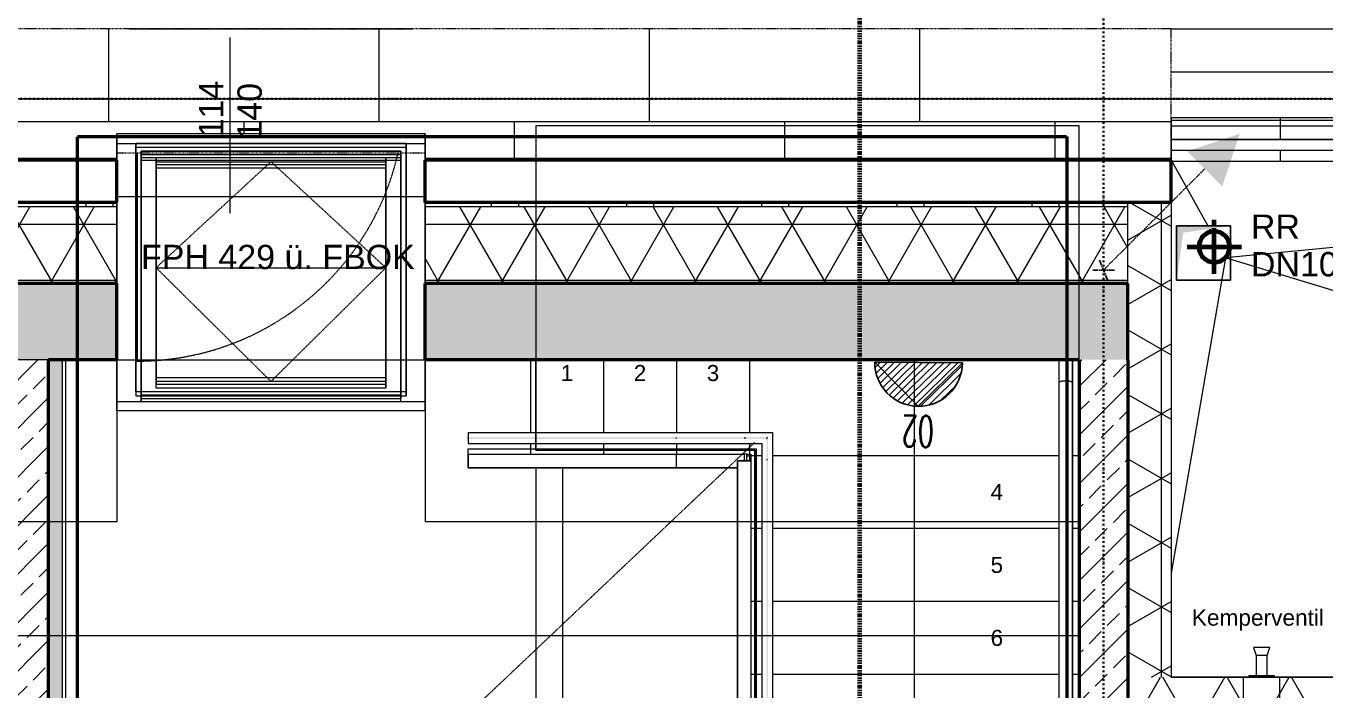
# Model space of a CAD drawing. Header units: metres. Extents: x -15638 to 29611, y -11908 to 29644.
# Drawn here: x -722 to 4083, y 14624 to 17081 of the extents above; entities that cross this region are included whole.
import ezdxf
from ezdxf.enums import TextEntityAlignment as Align

# ---------------------------------------------------------------- set-up
doc = ezdxf.new("R2010")
doc.units = ezdxf.units.M
for name, pattern in [('ACAD_ISO08W100', [36, 24, -3, 6, -3]), ('Achse', [0.009, 0.005, -0.002, 0, -0.002]), ('Strich Punkt Mittel', [0.015875, 0.00635, -0.004763, 0, -0.004763]), ('Verdeckt', [0.003, 0.002, -0.001]), ('Verdeckt Oben', [0.00225, 0.0015, -0.00075]), ('Verdeckt Unten', [0.005, 0.003, -0.002])]:
    doc.linetypes.add(name, pattern=pattern)
for name, color, linetype, lineweight in [('A-DETL-GENF_', 92, 'Continuous', 13), ('A-FLOR-HRAL', 11, 'Continuous', 5), ('A-FLOR-OVHD', 1, 'Verdeckt Oben', 5), ('A-GLAZ-IDEN_', 152, 'Continuous', 9), ('A-ROOF', 132, 'Continuous', 35), ('A-ROOF-FNSH', 132, 'Continuous', 35), ('A-ROOF-PATT', 132, 'Continuous', 35), ('A_2D', 7, 'Continuous', 13), ('A_Brandabschnitte', 30, 'Verdeckt', 50), ('A_Dach', 7, 'Continuous', 13), ('A_Decken', 8, 'Continuous', 13), ('A_Durchbruch', 7, 'Verdeckt', 5), ('A_Durchbruch_', 7, 'Continuous', 5), ('A_Fenster', 7, 'Continuous', 13), ('A_Gelaender', 7, 'Continuous', 13), ('A_Raeume', 7, 'Continuous', 13), ('A_Raeume_', 7, 'Continuous', 5), ('A_Raster_', 1, 'Continuous', 9), ('A_Waende', 7, 'Continuous', 13), ('G-ANNO-SYMB_', 111, 'Continuous', 9), ('HT_E-Gesamt', 2, 'Continuous', 13), ('P-PIPE', 3, 'Continuous', 5), ('P-PIPE-CNTR', 3, 'Continuous', 5), ('S-STRS', 31, 'Continuous', 13), ('S-STRS-ANNO_', 31, 'Continuous', 5), ('Text', 130, 'Continuous', 9)]:
    doc.layers.add(name, color=color, linetype=linetype, lineweight=lineweight)
for name, color, linetype, true_color in [('E_Beleuchtungstyp', 30, 'Continuous', 0xf1780e), ('E_ERDUNG', 150, 'ACAD_ISO08W100', 0x0f87ff), ('ET_LEGENDE - Wohnung$0$810_AV_LE____T', 30, 'Continuous', 0xff870f)]:
    doc.layers.add(name, color=color, linetype=linetype, true_color=true_color)
doc.styles.add('Arial', font='arial.ttf', dxfattribs={"height": 0.059531})
doc.styles.add('Arial_2', font='arial.ttf', dxfattribs={"height": 0.09})
doc.styles.add('Arial_7', font='arial.ttf', dxfattribs={"height": 0.06})
doc.styles.add('ET_LEGENDE - Wohnung$0$ROMANS', font='romans.shx', dxfattribs={"width": 0.6})
pattern_1 = [(45, (0, 0), (-0.08980256, 0.08980256), []), (45, (0.0898, 0), (-0.08980256, 0.08980256), [0.0635, -0.03175])]

# ---------------------------------------------------------------- blocks, each defined once
blk = doc.blocks.new('*U754')
for p, q in [((0, 0), (445.2, 445.2)), ((47.5, 0), (-47.5, 0)), ((-17.9, 44), (17.9, -44))]:
    blk.add_line(p, q)
blk.add_solid([(367.9, 522.6), (599.9, 599.9), (522.6, 367.9)])
at = {"style": 'ET_LEGENDE - Wohnung$0$ROMANS', "width": 0.6, "flags": 1}
for tag, p in [('RAUMBUCHNUMMER', (0, -300)), ('ANLAGE', (0, -450))]:
    blk.add_attdef(tag, text='', height=100, dxfattribs=at).set_placement(p, align=Align.MIDDLE)
for tag, p in [('TEILANLAGE_NR', (0, -600)), ('KOMPONENTE', (0, -750)), ('KOMPONENTE_NR', (0, -900)), ('BEZEICHNUNG', (0, -1050)), ('TYP', (0, -1200)), ('HERSTELLER', (0, -1350)), ('MODEL', (0, -1500)), ('LEISTUNG_MAX', (0, -1650)), ('SPEZIFISCH_1', (0, -1800)), ('SPEZIFISCH_2', (0, -1950)), ('SPEZIFISCH_3', (0, -2100)), ('SPEZIFISCH_4', (0, -2250)), ('SPEZIFISCH_5', (0, -2400)), ('GEWERKE_CODE', (0, -2550)), ('LV_POS', (0, -2700)), ('ZAEHLER', (0, -2850)), ('PLATZHALTER_1', (0, -3000)), ('PLATZHALTER_2', (0, -3150)), ('PLATZHALTER_3', (0, -3300)), ('JOBLISTE_VDMA', (0, -3450)), ('ET_SPEZIFISCH_1', (0, -3600)), ('ET_SPEZIFISCH_2', (0, -3750)), ('ET_SPEZIFISCH_3', (0, -3900)), ('ET_SPEZIFISCH_4', (0, -4050)), ('ET_SPEZIFISCH_5', (0, -4200)), ('ET_SPEZIFISCH_6', (0, -4350)), ('ET_SPEZIFISCH_7', (0, -4500))]:
    blk.add_attdef(tag, text='', height=100, dxfattribs=at).set_placement(p, align=Align.MIDDLE_CENTER)
blk = doc.blocks.new('*U559')
h = blk.add_hatch()
h.set_pattern_fill('ANSI31', color=256, scale=5, style=0)
edge = h.paths.add_edge_path()
edge.add_arc((0, 0), 140, 0, 180)
edge.add_line((-140, 0), (140, 0))
at = {"color": 7}
for p, q in [((0, 140), (-140, 0)), ((0, 140), (140, 0)), ((140, 0), (-140, 0))]:
    blk.add_line(p, q, dxfattribs=at)
blk.add_line((0, 0), (0, 0))
blk.add_arc((0, 0), 140, 0, 180, dxfattribs=at)
at = {"style": 'ET_LEGENDE - Wohnung$0$ROMANS', "width": 0.6, "flags": 1}
for tag, p in [('RAUMBUCHNUMMER', (1420.4, 2381.2)), ('ANLAGE', (1420.4, 2231.2))]:
    blk.add_attdef(tag, text='', height=100, dxfattribs=at).set_placement(p, align=Align.MIDDLE)
for tag, p in [('TEILANLAGE_NR', (1420.4, 2081.2)), ('KOMPONENTE', (1420.4, 1931.2)), ('KOMPONENTE_NR', (1420.4, 1781.2)), ('BEZEICHNUNG', (1420.4, 1631.2)), ('TYP', (1420.4, 1481.2)), ('HERSTELLER', (1420.4, 1331.2)), ('MODEL', (1420.4, 1181.2)), ('LEISTUNG_MAX', (1420.4, 1031.2)), ('SPEZIFISCH_1', (1420.4, 881.2)), ('SPEZIFISCH_2', (1420.4, 731.2)), ('SPEZIFISCH_3', (1420.4, 581.2)), ('SPEZIFISCH_4', (1420.4, 431.2)), ('SPEZIFISCH_5', (1420.4, 281.2)), ('GEWERKE_CODE', (1420.4, 131.2)), ('LV_POS', (1420.4, -18.8)), ('ZAEHLER', (1420.4, -168.8)), ('PLATZHALTER_1', (1420.4, -318.8)), ('PLATZHALTER_2', (1420.4, -468.8)), ('PLATZHALTER_3', (1420.4, -618.8)), ('JOBLISTE_VDMA', (1420.4, -768.8)), ('ET_SPEZIFISCH_1', (1420.4, -918.8)), ('ET_SPEZIFISCH_2', (1420.4, -1068.8)), ('ET_SPEZIFISCH_3', (1420.4, -1218.8)), ('ET_SPEZIFISCH_4', (1420.4, -1368.8)), ('ET_SPEZIFISCH_5', (1420.4, -1518.8)), ('ET_SPEZIFISCH_6', (1420.4, -1668.8)), ('ET_SPEZIFISCH_7', (1420.4, -1818.8))]:
    blk.add_attdef(tag, text='', height=100, dxfattribs=at).set_placement(p, align=Align.MIDDLE_CENTER)
at = {"layer": 'ET_LEGENDE - Wohnung$0$810_AV_LE____T', "style": 'ET_LEGENDE - Wohnung$0$ROMANS', "width": 0.6}
blk.add_attdef('NAME', text='', height=100, dxfattribs=at).set_placement((0, 140), align=Align.BOTTOM_CENTER)
blk = doc.blocks.new('Fens_Dach_1tlg1 - KF_1140X1400-4329857-263_PP_03DG_BT1')
at = {"layer": 'A_Fenster'}
for p, q in [((19.6577, 87.4287), (18.5177, 87.4287)), ((18.5177, 87.4287), (18.5177, 86.4388)), ((18.5177, 87.3934), (18.5177, 87.4287)), ((19.6577, 86.4388), (19.6577, 87.4287)), ((19.6577, 87.4287), (19.6577, 87.3934)), ((18.5177, 86.4034), (18.5177, 87.3934)), ((18.5177, 87.3934), (18.5877, 87.3934)), ((18.5877, 87.3934), (19.5877, 87.3934)), ((18.5877, 86.4741), (18.5877, 87.3934)), ((18.5877, 87.3934), (18.5877, 87.3792)), ((19.5877, 87.3934), (18.5877, 87.3934)), ((18.5877, 87.3792), (18.5877, 86.46)), ((18.5877, 87.3792), (19.5877, 87.3792)), ((19.5877, 87.3934), (19.6577, 87.3934)), ((19.5877, 87.3934), (19.5877, 86.4741)), ((19.5877, 87.3792), (19.5877, 87.3934)), ((19.5877, 86.46), (19.5877, 87.3792)), ((19.6577, 87.3934), (19.6577, 86.4034)), ((18.6077, 86.4741), (18.6077, 87.3651)), ((18.6077, 87.3651), (19.5677, 87.3651)), ((18.6077, 87.3297), (18.6077, 87.3651)), ((18.6077, 86.4741), (18.6077, 87.3651)), ((18.6077, 87.3651), (18.6077, 87.3403)), ((19.5677, 87.3651), (18.6077, 87.3651)), ((18.6077, 87.3403), (18.6077, 86.4741)), ((18.6627, 87.3403), (18.6077, 87.3403)), ((19.5677, 87.3297), (18.6077, 87.3297)), ((18.6077, 87.3297), (18.6077, 86.4741)), ((18.6627, 87.3258), (18.6627, 87.3403)), ((19.5127, 87.3403), (18.6627, 87.3403)), ((18.6627, 87.3403), (18.6627, 86.5271)), ((19.5127, 87.3403), (18.6627, 87.3403)), ((18.6627, 86.5127), (18.6627, 87.3258)), ((18.6627, 87.3258), (18.6627, 87.3159)), ((18.6627, 87.3258), (19.5127, 87.3258)), ((18.6627, 87.3014), (18.6627, 87.3258)), ((19.5677, 87.3403), (19.5127, 87.3403)), ((19.5127, 87.3403), (19.5127, 87.3258)), ((19.5127, 86.5271), (19.5127, 87.3403)), ((19.5127, 87.3159), (19.5127, 87.3258)), ((19.5127, 87.3258), (19.5127, 86.5127)), ((19.5127, 87.3258), (19.5127, 87.3014)), ((19.5677, 87.3651), (19.5677, 86.4741)), ((19.5677, 87.3651), (19.5677, 87.3297)), ((19.5677, 87.3651), (19.5677, 86.4741)), ((19.5677, 87.3403), (19.5677, 87.3651)), ((19.5677, 86.4741), (19.5677, 87.3403)), ((19.5677, 86.4741), (19.5677, 87.3297)), ((18.6627, 87.3159), (18.6627, 86.5028)), ((18.6627, 87.3159), (19.5127, 87.3159)), ((18.6627, 86.5028), (18.6627, 87.3014)), ((19.5127, 87.3014), (18.6627, 87.3014)), ((19.5127, 86.5028), (19.5127, 87.3159)), ((19.5127, 87.3014), (19.5127, 86.5028)), ((18.6627, 86.4883), (18.6627, 86.5271)), ((18.6627, 86.5271), (19.5127, 86.5271)), ((18.6627, 86.5028), (18.6627, 86.5127)), ((19.5127, 86.5127), (18.6627, 86.5127)), ((18.6627, 86.5028), (19.5127, 86.5028)), ((18.6627, 86.4883), (18.6627, 86.5028)), ((19.5127, 86.4883), (19.5127, 86.5271)), ((19.5127, 86.5127), (19.5127, 86.5028)), ((19.5127, 86.5028), (19.5127, 86.4883)), ((19.5877, 86.4741), (18.5877, 86.4741)), ((18.5877, 86.4741), (18.5877, 86.46)), ((18.5877, 86.46), (19.5877, 86.46)), ((19.5677, 86.4741), (18.6077, 86.4741)), ((18.6077, 86.4741), (18.6077, 86.46)), ((18.6077, 86.46), (18.6077, 86.4741)), ((19.5677, 86.4741), (18.6077, 86.4741)), ((18.6077, 86.4741), (18.6077, 86.46)), ((18.6077, 86.4741), (18.6077, 86.46)), ((18.6077, 86.46), (18.6077, 86.4494)), ((18.6077, 86.4388), (18.6077, 86.46)), ((18.6077, 86.46), (18.6077, 86.4494)), ((18.6077, 86.46), (18.6077, 86.4494)), ((19.5127, 86.4883), (18.6627, 86.4883)), ((19.5677, 86.46), (19.5677, 86.4741)), ((19.5677, 86.46), (19.5677, 86.4741)), ((19.5677, 86.4741), (19.5677, 86.46)), ((19.5677, 86.46), (19.5677, 86.4741)), ((19.5677, 86.4494), (19.5677, 86.46)), ((19.5677, 86.4388), (19.5677, 86.46)), ((19.5677, 86.46), (19.5677, 86.4494)), ((19.5677, 86.4494), (19.5677, 86.46)), ((19.5877, 86.4741), (19.5877, 86.46)), ((18.5177, 86.4388), (19.6577, 86.4388)), ((18.5177, 86.4034), (18.5177, 86.4388)), ((18.6077, 86.4494), (18.6077, 86.4388)), ((18.6077, 86.4494), (19.5677, 86.4494)), ((18.6077, 86.4388), (19.5677, 86.4388)), ((19.5677, 86.4388), (19.5677, 86.4494)), ((19.6577, 86.4034), (19.6577, 86.4388)), ((19.6577, 86.4034), (18.5177, 86.4034))]:
    blk.add_line(p, q, dxfattribs=at)
at = {"layer": 'A_Fenster', "linetype": 'Verdeckt', "lineweight": 5}
for p, q in [((18.6077, 86.4741), (18.6077, 87.3523)), ((18.6077, 87.3523), (19.5677, 87.3523)), ((18.6627, 86.9334), (19.0877, 87.3258)), ((19.5127, 86.9334), (19.0877, 87.3258)), ((19.5677, 87.3523), (19.5677, 86.4741)), ((18.6627, 86.9334), (19.5127, 86.9334)), ((19.073, 86.5271), (18.6627, 86.9334)), ((19.1023, 86.5271), (19.5127, 86.9334)), ((19.0877, 86.5127), (19.073, 86.5271)), ((19.0877, 86.5127), (19.1023, 86.5271)), ((18.6077, 86.4614), (18.6077, 86.4741)), ((19.5677, 86.4614), (18.6077, 86.4614)), ((19.5677, 86.4741), (19.5677, 86.4614))]:
    blk.add_line(p, q, dxfattribs=at)
blk = doc.blocks.new('Fens_1tlg_OL - DF_OL_DK_1120x2400-V19-263_PP_03DG_BT1')
at = {"layer": 'A_Fenster', "linetype": 'Verdeckt Oben', "lineweight": 5}
blk.add_line((-0.525, 0.26), (0.525, 0.26), dxfattribs=at)
at = {"layer": 'A_Fenster', "linetype": 'Verdeckt', "lineweight": 5}
blk.add_line((-0.495, -0.2), (-0.495, -0.97), dxfattribs=at)
for start, end in [(270.8702, 345.4647), (345.4647, 346.1538), (346.1538, 347.1501), (270, 270.8702)]:
    blk.add_arc((-0.495, 0.02), 0.99, start, end, dxfattribs=at)
blk = doc.blocks.new('Geländer - Geländer-6079782-263_PP_03DG_BT1')
at = {"layer": 'A_Gelaender', "lineweight": 5}
blk.add_line((27.9077, 87.478), (22.4177, 87.478), dxfattribs=at)
blk = doc.blocks.new('Typ des oberen Holms - Oberer Geländerholm_Innen_-6079786-263_PP_03DG_BT1')
at = {"layer": 'A_Gelaender', "lineweight": 5}
for p, q in [((22.4177, 87.458), (27.9077, 87.458)), ((27.9077, 87.408), (22.4177, 87.408))]:
    blk.add_line(p, q, dxfattribs=at)
blk = doc.blocks.new('Typ des oberen Holms - Oberer Geländerholm_Innen_-V40-263_PP_03DG_BT1')
at = {"layer": 'A_Gelaender', "lineweight": 5}
for p, q in [((22.4177, 87.458), (27.9077, 87.458)), ((22.4177, 87.408), (27.9077, 87.408))]:
    blk.add_line(p, q, dxfattribs=at)
blk = doc.blocks.new('Handlauftyp - Handlauf_Innen_-6079822-263_PP_03DG_BT1')
at = {"layer": 'A_Gelaender', "lineweight": 5}
for p, q in [((22.4177, 87.368), (27.9077, 87.368)), ((22.4177, 87.328), (27.9077, 87.328))]:
    blk.add_line(p, q, dxfattribs=at)
blk = doc.blocks.new('Allg_Nachströmöffnung1 - DN 135-10778190-263_PP_03DG_BT1')
at = {"layer": 'A-DETL-GENF_', "linetype": 'Verdeckt', "lineweight": 5}
for points in [[(0.0575, -0.1), (0.125, 0), (0.0575, 0.1), (0.0575, -0.0268)], [(0.1925, -0.1), (0.1925, 0.1), (0.125, 0), (0.1556, -0.0453)]]:
    blk.add_hatch(color=256, dxfattribs=at).paths.add_polyline_path(points)
at = {"layer": 'A_Durchbruch'}
for p, q in [((0.0575, 0.1), (0.0575, -0.26)), ((0.1925, 0.1), (0.1925, -0.26))]:
    blk.add_line(p, q, dxfattribs=at)
blk = doc.blocks.new('Kemperventil - Standard-V52-263_PP_03DG_BT1')
at = {"layer": 'HT_E-Gesamt'}
for p, q in [((0.095, 0.19), (0.105, 0.16)), ((0.125, 0.19), (0.095, 0.19)), ((0.105, 0.16), (0.105, 0.085)), ((0.125, 0.16), (0.105, 0.16)), ((0.155, 0.19), (0.125, 0.19)), ((0.145, 0.16), (0.125, 0.16)), ((0.145, 0.16), (0.155, 0.19)), ((0.145, 0.085), (0.145, 0.16)), ((0.0775, 0.085), (0.0775, 0.08)), ((0.125, 0.085), (0.0775, 0.085)), ((0.1725, 0.085), (0.125, 0.085)), ((0.1725, 0.08), (0.1725, 0.085))]:
    blk.add_line(p, q, dxfattribs=at)
blk = doc.blocks.new('Geländer - Geländer-11728606-263_PP_03DG_BT1')
at = {"layer": 'A_Gelaender', "lineweight": 5}
for p, q in [((19.8177, 86.2634), (20.5877, 86.2634)), ((19.8177, 86.2434), (19.8177, 86.2634)), ((20.5877, 86.2634), (20.8377, 86.2634)), ((20.8377, 86.2634), (20.8831, 86.2634)), ((20.8831, 86.2634), (20.8831, 84.078)), ((20.8477, 86.2434), (20.8631, 86.2434)), ((20.8631, 86.2434), (20.8631, 86.2184))]:
    blk.add_line(p, q, dxfattribs=at)
blk = doc.blocks.new('Typ des oberen Holms - Oberer Geländerholm_Innen_-11728623-263_PP_03DG_BT1')
at = {"layer": 'A_Gelaender', "lineweight": 5}
for p, q in [((19.8177, 86.1934), (19.8177, 86.2434)), ((19.8177, 86.2434), (20.5877, 86.2434)), ((20.5877, 86.1934), (20.5877, 86.2434)), ((20.5877, 86.2434), (20.8377, 86.2434)), ((20.8131, 86.2184), (20.8631, 86.2184)), ((20.8131, 84.078), (20.8131, 86.2184)), ((20.8377, 86.2434), (20.8377, 86.2184)), ((20.8477, 86.2434), (20.8377, 86.2434)), ((20.8477, 86.2184), (20.8477, 86.2434)), ((20.8631, 86.2184), (20.8631, 84.078)), ((20.5877, 86.1934), (19.8177, 86.1934)), ((20.8131, 86.1934), (20.5877, 86.1934)), ((20.8131, 84.078), (20.8631, 84.078)), ((20.8131, 83.9276), (20.8131, 84.078)), ((20.8631, 84.078), (20.8631, 83.9276)), ((20.8131, 83.9276), (20.8631, 83.9276)), ((20.8131, 83.8526), (20.8131, 83.9276)), ((20.8631, 83.9276), (20.8631, 83.8026)), ((19.8072, 83.8026), (19.8072, 83.8526)), ((19.8072, 83.8526), (20.0477, 83.8526)), ((20.0477, 83.8526), (20.7381, 83.8526)), ((20.0477, 83.8526), (20.0477, 83.8026)), ((20.7381, 83.8526), (20.8131, 83.8526)), ((20.7381, 83.8526), (20.7381, 83.8026)), ((20.0477, 83.8026), (19.8072, 83.8026)), ((20.7381, 83.8026), (20.0477, 83.8026)), ((20.8631, 83.8026), (20.7381, 83.8026))]:
    blk.add_line(p, q, dxfattribs=at)
blk = doc.blocks.new('Typ des oberen Holms - Oberer Geländerholm_Innen_-V59-263_PP_03DG_BT1')
at = {"layer": 'A_Gelaender', "lineweight": 5}
for p, q in [((19.8177, 86.2434), (19.8177, 86.1934)), ((19.8177, 86.2434), (20.5877, 86.2434)), ((20.5877, 86.2434), (20.8377, 86.2434)), ((20.8631, 86.2184), (20.8131, 86.2184)), ((20.8131, 86.2184), (20.8131, 84.078)), ((20.8377, 86.2434), (20.8377, 86.2184)), ((20.8631, 86.2184), (20.8631, 84.078)), ((19.8177, 86.1934), (20.5877, 86.1934)), ((20.5877, 86.1934), (20.8131, 86.1934)), ((20.8131, 84.078), (20.8131, 83.9276)), ((20.8631, 84.078), (20.8631, 83.9276)), ((20.8131, 83.9276), (20.8131, 83.8526)), ((20.8631, 83.9276), (20.8631, 83.8026)), ((19.8072, 83.8026), (19.8072, 83.8526)), ((20.0477, 83.8526), (19.8072, 83.8526)), ((20.7381, 83.8526), (20.0477, 83.8526)), ((20.8131, 83.8526), (20.7381, 83.8526)), ((20.0477, 83.8026), (19.8072, 83.8026)), ((20.7381, 83.8026), (20.0477, 83.8026)), ((20.8631, 83.8026), (20.7381, 83.8026))]:
    blk.add_line(p, q, dxfattribs=at)
blk = doc.blocks.new('Handlauftyp - Handlauf_Innen_-11728642-263_PP_03DG_BT1')
at = {"layer": 'A_Gelaender', "lineweight": 5}
for points in [[(20.5878, 86.3011), (20.5876, 86.3053), (19.8177, 86.3053), (19.8177, 86.3015), (20.5877, 86.3015)], [(20.5878, 86.3011), (20.8377, 86.3011), (20.8377, 86.3057), (20.5878, 86.3057), (20.5877, 86.3034)], [(20.8377, 86.3011), (20.8431, 86.3011), (20.8428, 86.3057), (20.8377, 86.3057), (20.8377, 86.3034)], [(20.9208, 86.3011), (20.9254, 86.3057), (20.8434, 86.3057), (20.8431, 86.3034), (20.8437, 86.3011), (20.9031, 86.3011)], [(20.925, 86.2233), (20.9254, 86.2235), (20.9254, 86.3057), (20.9208, 86.3011), (20.9211, 86.2233), (20.9231, 86.2234)], [(20.9254, 84.0779), (20.925, 84.078), (20.925, 86.2233), (20.9211, 86.2232), (20.9208, 84.0779), (20.9231, 84.078)]]:
    blk.add_hatch(color=256, dxfattribs=at).paths.add_polyline_path(points)
at = {"layer": 'A_Gelaender', "lineweight": 5, "flags": 128}
blk.add_lwpolyline([(19.8177, 86.3015), (19.8177, 86.3034), (19.8177, 86.3053)], dxfattribs=at)
at = {"layer": 'A_Gelaender', "lineweight": 5}
for points in [[(20.5877, 86.3015), (20.5877, 86.3021), (20.5877, 86.3034), (20.5877, 86.3047), (20.5877, 86.3053)], [(20.8432, 86.3011), (20.8431, 86.3018), (20.843, 86.3034), (20.8431, 86.305), (20.8432, 86.3057)], [(20.9211, 86.2234), (20.9218, 86.2234), (20.9231, 86.2234), (20.9244, 86.2234), (20.925, 86.2234)]]:
    blk.add_open_spline(points, degree=3, dxfattribs=at)
blk.add_open_spline([(20.9207, 86.3011), (20.9211, 86.3014), (20.9219, 86.3022), (20.9231, 86.3034), (20.9243, 86.3046), (20.9251, 86.3054), (20.9254, 86.3057)], degree=3, knots=[0.46272837, 0.46272837, 0.46272837, 0.46272837, 0.47916667, 0.5, 0.52083333, 0.53727163, 0.53727163, 0.53727163, 0.53727163], dxfattribs=at)
blk = doc.blocks.new('Handlauftyp - Handlauf_Innen_-V60-263_PP_03DG_BT1')
at = {"layer": 'A_Gelaender', "lineweight": 5}
for p, q in [((19.8177, 86.3234), (19.8177, 86.2834)), ((19.8177, 86.3234), (20.5877, 86.3234)), ((20.5877, 86.3234), (20.8431, 86.3234)), ((20.8431, 86.3234), (20.9431, 86.3234)), ((20.9431, 86.3234), (20.9431, 86.2234)), ((19.8177, 86.2834), (20.5877, 86.2834)), ((20.5877, 86.2834), (20.8431, 86.2834)), ((20.8431, 86.2834), (20.9031, 86.2834)), ((20.9031, 86.2834), (20.9031, 86.2234)), ((20.9031, 86.2234), (20.9031, 84.078)), ((20.9431, 86.2234), (20.9431, 84.078))]:
    blk.add_line(p, q, dxfattribs=at)
blk = doc.blocks.new('Typ des oberen Holms - Oberer Geländerholm_Innen_-11728665-263_PP_03DG_BT1')
at = {"layer": 'A_Gelaender', "lineweight": 5}
for p, q in [((22.0027, 86.5927), (22.0027, 86.508)), ((22.0527, 86.508), (22.0527, 86.5927)), ((22.0027, 86.508), (22.0027, 86.2634)), ((22.0527, 86.2634), (22.0527, 86.508)), ((22.0027, 86.2634), (22.0027, 84.078)), ((22.0527, 84.078), (22.0527, 86.2634))]:
    blk.add_line(p, q, dxfattribs=at)
blk.add_open_spline([(22.0027, 86.508), (22.0027, 86.5087), (22.0032, 86.51), (22.0058, 86.5118), (22.0098, 86.5134), (22.015, 86.5146), (22.0211, 86.5154), (22.0299, 86.5157), (22.0386, 86.515), (22.0455, 86.5134), (22.0496, 86.5118), (22.0521, 86.51), (22.0527, 86.5087), (22.0527, 86.508)], degree=3, knots=[0, 0, 0, 0, 0.083333, 0.166667, 0.25, 0.333333, 0.416667, 0.5, 0.666667, 0.75, 0.833333, 0.916667, 1, 1, 1, 1], dxfattribs=at)
blk = doc.blocks.new('Typ des oberen Holms - Oberer Geländerholm_Innen_-V61-263_PP_03DG_BT1')
at = {"layer": 'A_Gelaender', "lineweight": 5}
for p, q in [((22.0027, 86.5927), (22.0027, 86.508)), ((22.0527, 86.5927), (22.0527, 86.508)), ((22.0027, 86.508), (22.0027, 84.078)), ((22.0527, 86.508), (22.0527, 84.078))]:
    blk.add_line(p, q, dxfattribs=at)
blk = doc.blocks.new('Symbol_Schatten - Bodendurchbruch_Schatten-V62-263_PP_03DG_BT1')
at = {"layer": 'A_2D'}
for p, q in [((0.1, 0.1), (0.1, -0.1)), ((0.1, -0.1), (-0.1, -0.1))]:
    blk.add_line(p, q, dxfattribs=at)
at = {"layer": 'A_Durchbruch_'}
for p, q in [((0.1, -0.1), (0.1, 0.1)), ((-0.1, -0.1), (0.1, -0.1))]:
    blk.add_line(p, q, dxfattribs=at)
blk = doc.blocks.new('Symbol_Schatten - Bodendurchbruch_Schatten-V63-263_PP_03DG_BT1')
at = {"layer": 'A-DETL-GENF_'}
blk.add_hatch(color=256, dxfattribs=at).paths.add_polyline_path([(-0.1, -0.1), (-0.075, 0.075), (0.1, 0.1), (-0.1, 0.1), (-0.1, 0.0938)])
at = {"layer": 'A_2D'}
for p, q in [((-0.1, -0.1), (-0.1, 0.1)), ((-0.1, 0.1), (0.1, 0.1)), ((0.1, 0.1), (0.1, -0.1)), ((0.1, -0.1), (-0.1, -0.1))]:
    blk.add_line(p, q, dxfattribs=at)
at = {"layer": 'A_Durchbruch_'}
for p, q in [((0.1, 0.1), (-0.1, 0.1)), ((-0.1, 0.1), (-0.1, -0.1)), ((0.1, -0.1), (0.1, 0.1)), ((-0.1, -0.1), (0.1, -0.1))]:
    blk.add_line(p, q, dxfattribs=at)
blk = doc.blocks.new('BS_Fens_DFF - oben-7646409-263_PP_03DG_BT1')
at = {"layer": 'A-GLAZ-IDEN_'}
for p, q in [((0, 0.010761), (0, 0.013107)), ((0, 0.000124), (0, 0.010761))]:
    blk.add_line(p, q, dxfattribs=at)
blk = doc.blocks.new('354354')
at = {"layer": 'A-DETL-GENF_', "lineweight": 5}
h = blk.add_hatch(dxfattribs=at)
h.set_pattern_fill('FP_98', color=252, style=0, pattern_type=2)
h.set_pattern_definition([(90, (-0.58233, 0.368), (-0.5, 0), []), (180, (-0.58233, 0.368), (-1e-16, -0.5), [])])
h.paths.add_polyline_path([(20.2341, 73.698), (21.6159, 73.698), (21.6159, 73.701), (19.9959, 73.701), (19.9959, 73.698)])
h.paths.add_polyline_path([(34.7773, 73.698), (34.7773, 73.701), (33.1573, 73.701), (33.1573, 73.698), (34.3744, 73.698)])
h.paths.add_polyline_path([(18.1627, 73.698), (18.1814, 73.698), (18.1814, 73.701), (16.5614, 73.701), (16.5614, 73.698), (18.1593, 73.698)])
h.paths.add_polyline_path([(29.8875, 73.698), (31.5075, 73.698), (31.5075, 73.701), (29.8875, 73.701)])
h.paths.add_polyline_path([(20.2341, 73.703), (21.6159, 73.703), (21.6159, 73.738), (19.9959, 73.738), (19.9959, 73.703)])
h.paths.add_polyline_path([(18.165, 73.703), (18.1814, 73.703), (18.1814, 73.738), (16.5614, 73.738), (16.5614, 73.703), (18.1574, 73.703)])
h.paths.add_polyline_path([(33.1573, 73.703), (34.7773, 73.703), (34.7773, 73.738), (33.1573, 73.738)])
h.paths.add_polyline_path([(29.8875, 73.703), (31.5075, 73.703), (31.5075, 73.738), (29.8875, 73.738)])
h.paths.add_polyline_path([(10.8477, 78.9016), (10.8827, 78.9016), (10.8827, 79.9516), (10.8477, 79.9516), (10.8477, 78.918)])
h.paths.add_polyline_path([(10.8457, 78.9016), (10.8457, 79.9516), (10.8427, 79.9516), (10.8427, 78.9016)])
h.paths.add_polyline_path([(39.4777, 79.318), (39.4777, 80.368), (39.4427, 80.368), (39.4427, 79.318)])
h.paths.add_polyline_path([(39.4827, 79.318), (39.4827, 80.368), (39.4797, 80.368), (39.4797, 79.318)])
h.paths.add_polyline_path([(10.8827, 80.648), (10.8827, 80.743), (10.8777, 80.743), (10.8777, 80.7155), (10.8027, 80.7155), (10.7727, 80.724), (10.7727, 80.667), (10.8027, 80.6755), (10.8777, 80.6755), (10.8777, 80.648)])
h.paths.add_polyline_path([(10.8477, 81.4405), (10.8827, 81.4405), (10.8827, 83.0605), (10.8477, 83.0605), (10.8477, 81.4569)])
h.paths.add_polyline_path([(10.8427, 81.4405), (10.8457, 81.4405), (10.8457, 83.0605), (10.8427, 83.0605), (10.8427, 81.9392)])
h.paths.add_polyline_path([(39.4797, 81.518), (39.4827, 81.518), (39.4827, 83.138), (39.4797, 83.138), (39.4797, 82.2123)])
h.paths.add_polyline_path([(39.4427, 81.518), (39.4777, 81.518), (39.4777, 83.138), (39.4427, 83.138), (39.4427, 82.2123)])
h.paths.add_polyline_path([(22.7627, 85.418), (22.8002, 85.418), (22.8002, 85.423), (22.7727, 85.423), (22.7727, 85.498), (22.7812, 85.528), (22.7241, 85.528), (22.7327, 85.498), (22.7327, 85.423), (22.7052, 85.423), (22.7052, 85.418), (22.7578, 85.418)])
h.paths.add_polyline_path([(23.2654, 85.418), (24.7677, 85.418), (24.7677, 85.453), (23.1477, 85.453), (23.1477, 85.418)])
h.paths.add_polyline_path([(25.8902, 85.418), (27.3177, 85.418), (27.3177, 85.453), (25.6977, 85.453), (25.6977, 85.418)])
h.paths.add_polyline_path([(25.6977, 85.455), (27.3177, 85.455), (27.3177, 85.458), (25.6977, 85.458)])
h.paths.add_polyline_path([(24.7677, 85.455), (24.7677, 85.458), (23.1477, 85.458), (23.1477, 85.455), (24.4762, 85.455)])
h.paths.add_polyline_path([(22.5775, 86.9537), (22.5923, 86.9556), (22.6066, 86.9617), (22.6187, 86.9715), (22.627, 86.9822), (22.6327, 86.996), (22.6346, 87.0108), (22.6327, 87.0256), (22.627, 87.0394), (22.6179, 87.0512), (22.6044, 87.061), (22.5923, 87.066), (22.5755, 87.0677), (22.5627, 87.066), (22.5489, 87.0603), (22.5363, 87.0503), (22.528, 87.0394), (22.5223, 87.0256), (22.5203, 87.0108), (22.5223, 86.996), (22.528, 86.9822), (22.5371, 86.9704), (22.5489, 86.9613), (22.5627, 86.9556), (22.5768, 86.9537)])
h.paths.add_polyline_path([(22.4177, 87.328), (27.9077, 87.328), (27.9077, 87.368), (22.4177, 87.368), (22.4177, 87.3309)])
h.paths.add_polyline_path([(27.9021, 87.408), (27.9077, 87.408), (27.9077, 87.488), (22.4177, 87.488), (22.4177, 87.408), (27.7246, 87.408)])
at = {"layer": 'A-ROOF-PATT', "lineweight": 5}
h = blk.add_hatch(dxfattribs=at)
h.set_pattern_fill('FP_6', color=256, style=0, pattern_type=2)
h.set_pattern_definition([(180, (0.0827, 43.595), (-1, -0.70711), [1, 0]), (180, (0.0827, 43.241), (-1, -0.70711), [1, 0]), (270, (-0.4173, 43.948), (1, -0.70711), [0.35355, -0.35355]), (270, (-0.9173, 43.595), (1, -0.70711), [0.35355, -0.35355])])
h.paths.add_polyline_path([(20.5876, 87.338), (22.4177, 87.338), (22.4177, 87.818), (10.8827, 87.818), (10.8827, 87.338), (12.1652, 87.338), (12.1652, 87.4287), (14.4452, 87.4287), (14.4452, 87.338), (16.1152, 87.338), (16.1152, 87.4287), (17.2552, 87.4287), (17.2552, 87.338), (18.5177, 87.338), (18.5177, 87.4287), (19.6577, 87.4287), (19.6577, 87.338), (20.2341, 87.338)])
h = blk.add_hatch(dxfattribs=at)
h.set_pattern_fill('FP_7', color=127, style=0, pattern_type=2)
h.set_pattern_definition([(90, (0, 0), (-0.5, 0), []), (90, (0.1, 0), (-0.5, 0), [])])
h.paths.add_polyline_path([(22.2521, 87.1584), (22.2577, 87.1584), (22.2577, 87.1754), (19.6577, 87.1754), (19.6577, 87.1584), (22.1784, 87.1584)])
h.paths.add_polyline_path([(17.9953, 87.1584), (18.5177, 87.1584), (18.5177, 87.1754), (17.2552, 87.1754), (17.2552, 87.1584), (17.4061, 87.1584)])
h.paths.add_polyline_path([(15.992, 87.1584), (16.1152, 87.1584), (16.1152, 87.1754), (14.4452, 87.1754), (14.4452, 87.1584), (15.8785, 87.1584)])
h.paths.add_polyline_path([(11.0427, 87.1584), (12.1652, 87.1584), (12.1652, 87.1754), (11.0427, 87.1754)])
h = blk.add_hatch(dxfattribs=at)
h.set_pattern_fill('FP_8', color=127, angle=360, style=0, pattern_type=2)
h.set_pattern_definition([(180, (16.65, 87.338), (-2e-15, -0.20637), []), (240, (16.65, 87.338), (0.178722, -0.103185), []), (300, (16.65, 87.338), (0.17873, 0.10319), [])])
h.paths.add_polyline_path([(11.0427, 86.8756), (12.1652, 86.8756), (12.1652, 87.1584), (11.0427, 87.1584), (11.0427, 87.0818)])
h.paths.add_polyline_path([(14.4452, 86.8756), (16.1152, 86.8756), (16.1152, 87.1584), (14.4452, 87.1584)])
h.paths.add_polyline_path([(20.9411, 86.8756), (22.2577, 86.8756), (22.2577, 87.1584), (19.6577, 87.1584), (19.6577, 86.8756), (20.5876, 86.8756)])
h.paths.add_polyline_path([(17.2552, 86.8756), (18.5177, 86.8756), (18.5177, 87.1584), (17.2552, 87.1584)])
h = blk.add_hatch(dxfattribs=at)
h.set_pattern_fill('FP_4', color=127, style=0, pattern_type=2)
h.set_pattern_definition(pattern_1)
h.paths.add_polyline_path([(15.8785, 86.5927), (16.1152, 86.5927), (16.1152, 86.8756), (14.4452, 86.8756), (14.4452, 86.5927), (14.9077, 86.5927)])
h.paths.add_polyline_path([(11.75, 86.5927), (12.1652, 86.5927), (12.1652, 86.8756), (11.0427, 86.8756), (11.0429, 86.5927), (11.2427, 86.5927)])
h.paths.add_polyline_path([(17.2552, 86.5927), (18.5177, 86.5927), (18.5177, 86.8756), (17.2552, 86.8756), (17.2552, 86.7571)])
h.paths.add_polyline_path([(20.8577, 86.5927), (22.2577, 86.5927), (22.2577, 86.8756), (19.6577, 86.8756), (19.6577, 86.5927), (20.5876, 86.5927)])
at = {"layer": 'A_Waende', "lineweight": 5}
h = blk.add_hatch(dxfattribs=at)
h.set_pattern_fill('FP_11', color=250, angle=-180, style=0, pattern_type=2)
h.set_pattern_definition([(270, (22.258, 86.538), (0.20637, 4e-15), []), (330, (22.258, 86.538), (0.103185, 0.17872), []), (30, (22.258, 86.538), (-0.103185, 0.17872), [])])
h.paths.add_polyline_path([(22.4177, 85.418), (22.4177, 87.1754), (22.2577, 87.1754), (22.2577, 85.418), (22.3552, 85.418)])
h = blk.add_hatch(dxfattribs=at)
h.set_pattern_fill('FP_4', color=250, style=0, pattern_type=2)
h.set_pattern_definition(pattern_1)
h.paths.add_polyline_path([(18.1131, 78.4805), (18.2652, 78.4805), (18.2652, 78.6955), (18.0852, 78.6955), (18.0852, 78.4805)])
h.paths.add_polyline_path([(18.0852, 79.7155), (18.2652, 79.7155), (18.2652, 86.5927), (18.0852, 86.5927), (18.0852, 79.7355)])
h = blk.add_hatch(dxfattribs=at)
h.set_pattern_fill('FP_15', color=250, angle=225, style=0, pattern_type=2)
h.set_pattern_definition([(135, (18.32821, 83.1006), (-0.2539998, 0.1270034), [0.02245, -0.15715]), (135, (18.216485, 83.14869), (-0.2539998, 0.1270034), [0.02245, -0.15715]), (135, (18.3275, 83.16354), (-0.2539998, 0.1270034), [0.02245, -0.15715]), (135, (18.21719, 83.21162), (-0.2539998, 0.1270034), [0.02245, -0.15715]), (161.565, (18.311944, 83.116867), (-0.50799766, 0.1270007), [0.0502, -0.35141]), (161.565, (18.26386, 83.132423), (-0.50799766, 0.1270007), [0.0502, -0.35141]), (161.565, (18.311237, 83.1798), (-0.50799766, 0.1270007), [0.0502, -0.35141]), (161.565, (18.26386, 83.196063), (-0.50799766, 0.1270007), [0.0502, -0.35141]), (225, (18.216485, 83.11616), (0.2539998, 0.1270034), [0.02245, -0.15715]), (225, (18.3275, 83.16354), (0.2539998, 0.1270034), [0.02245, -0.15715]), (225, (18.216485, 83.1798), (0.2539998, 0.1270034), [0.02245, -0.15715]), (225, (18.3275, 83.227175), (0.2539998, 0.1270034), [0.02245, -0.15715]), (198.435, (18.26386, 83.132423), (0.50799766, 0.1270007), [0.0502, -0.35141]), (198.435, (18.311944, 83.14798), (0.50799766, 0.1270007), [0.0502, -0.35141]), (198.435, (18.26386, 83.196063), (0.50799766, 0.1270007), [0.0502, -0.35141]), (198.435, (18.311944, 83.21162), (0.50799766, 0.1270007), [0.0502, -0.35141])])
h.paths.add_polyline_path([(18.2652, 78.5305), (18.3152, 78.5305), (18.3152, 78.6955), (18.2652, 78.6955), (18.2652, 78.543)])
h.paths.add_polyline_path([(18.3152, 79.7155), (18.3152, 86.5927), (18.2652, 86.5927), (18.2652, 79.7155)])
h = blk.add_hatch(dxfattribs=at)
h.set_pattern_fill('FP_4', color=250, style=0, pattern_type=2)
h.set_pattern_definition(pattern_1)
h.paths.add_polyline_path([(22.0777, 80.3355), (22.2577, 80.3355), (22.2577, 86.5927), (22.0777, 86.5927), (22.0777, 80.433)])
h = blk.add_hatch(dxfattribs=at)
h.set_pattern_fill('FP_9', color=250, style=0, pattern_type=2)
h.set_pattern_definition([(1e-13, (25.163, 85.258), (-5e-16, 0.20637), []), (60, (25.163, 85.258), (-0.17873, 0.10319), []), (120, (25.163, 85.258), (-0.178722, -0.103185), [])])
h.paths.add_polyline_path([(22.7777, 85.258), (23.1477, 85.258), (23.1477, 85.418), (22.2577, 85.418), (22.2577, 85.258), (22.7527, 85.258)])
h.paths.add_polyline_path([(25.607, 85.258), (25.6977, 85.258), (25.6977, 85.418), (24.7677, 85.418), (24.7677, 85.258), (25.599, 85.258)])
h.paths.add_polyline_path([(27.7103, 85.258), (28.0677, 85.258), (28.0677, 85.418), (27.3177, 85.418), (27.3177, 85.258), (27.4318, 85.258)])
at = {"layer": 'A-FLOR-OVHD'}
blk.add_line((18.3277, 83.8726), (20.8777, 86.2876), dxfattribs=at)
at = {"layer": 'A-ROOF', "color": 10, "lineweight": 50}
for p, q in [((18.5177, 87.3309), (17.2552, 87.3309)), ((18.5177, 87.1754), (18.5177, 87.3309)), ((19.6577, 87.1754), (19.6577, 87.3309)), ((22.4177, 87.3309), (19.6577, 87.3309)), ((22.4177, 87.1754), (22.4177, 87.3309)), ((18.5177, 87.1754), (17.2552, 87.1754)), ((22.2577, 87.1754), (19.6577, 87.1754)), ((18.5177, 86.8756), (17.2552, 86.8756)), ((18.5177, 86.5927), (18.5177, 86.8756)), ((19.6577, 86.5927), (19.6577, 86.8756)), ((22.2577, 86.8756), (19.6577, 86.8756)), ((22.2577, 86.5927), (22.2577, 86.8756)), ((18.5177, 86.5927), (18.3277, 86.5927)), ((22.0777, 86.5927), (19.6577, 86.5927))]:
    blk.add_line(p, q, dxfattribs=at)
at = {"layer": 'A-ROOF', "lineweight": 18}
for p, q in [((18.5177, 87.1584), (17.2552, 87.1584)), ((22.2577, 87.1584), (19.6577, 87.1584))]:
    blk.add_line(p, q, dxfattribs=at)
at = {"layer": 'A-ROOF-FNSH', "color": 7, "lineweight": 13}
for p, q in [((18.5177, 87.338), (17.2552, 87.338)), ((18.5177, 87.3309), (18.5177, 87.338)), ((22.4177, 87.338), (19.6577, 87.338)), ((19.6577, 87.3309), (19.6577, 87.338)), ((22.4177, 87.3309), (22.4177, 87.338)), ((18.5177, 86.8756), (18.5177, 87.1754)), ((19.6577, 86.8756), (19.6577, 87.1754)), ((22.2577, 86.8756), (22.2577, 87.1754))]:
    blk.add_line(p, q, dxfattribs=at)
at = {"layer": 'A_2D'}
for p, q in [((27.9077, 87.488), (22.4177, 87.488)), ((22.4177, 87.488), (22.4177, 85.418)), ((20.0677, 86.188), (20.0677, 83.8526)), ((20.1677, 83.8526), (20.1677, 86.188)), ((22.4177, 85.418), (27.9077, 85.418))]:
    blk.add_line(p, q, dxfattribs=at)
at = {"layer": 'A_2D', "linetype": 'Verdeckt Oben', "lineweight": 5}
for p, q in [((18.5177, 87.1966), (18.5177, 86.5927)), ((18.5177, 87.1966), (19.6577, 87.1966)), ((19.6577, 87.1966), (19.6577, 86.5927)), ((18.5177, 86.5927), (17.2552, 86.5927)), ((18.5177, 86.5927), (18.5177, 85.9927)), ((18.5177, 86.5927), (19.6577, 86.5927)), ((19.6577, 86.5927), (19.6577, 85.9927)), ((22.0777, 86.5927), (19.6577, 86.5927)), ((18.5177, 85.9927), (17.2552, 85.9927)), ((22.0777, 85.9927), (19.6577, 85.9927)), ((11.2427, 85.5727), (22.0777, 85.5727))]:
    blk.add_line(p, q, dxfattribs=at)
at = {"layer": 'A_Brandabschnitte'}
for p, q in [((18.3714, 87.4191), (22.0314, 87.4191)), ((18.3714, 80.288), (18.3714, 87.4191)), ((22.0314, 87.4191), (22.0314, 82.703))]:
    blk.add_line(p, q, dxfattribs=at)
at = {"layer": 'A_Dach', "color": 8, "linetype": 'Verdeckt Unten'}
for p, q in [((22.4177, 87.818), (10.8827, 87.818)), ((22.4177, 87.338), (22.4177, 87.818)), ((18.5177, 87.338), (18.5177, 87.3934)), ((18.5177, 87.3934), (19.6577, 87.3934)), ((18.5177, 87.3934), (18.5177, 87.358)), ((19.6577, 87.3934), (19.6577, 87.338)), ((18.5177, 87.358), (19.6577, 87.358))]:
    blk.add_line(p, q, dxfattribs=at)
at = {"layer": 'A_Decken'}
for p, q in [((22.4207, 87.328), (22.5535, 87.088)), ((26.4006, 87.328), (22.6186, 86.9705)), ((22.6377, 87.088), (22.6377, 86.888)), ((22.5597, 87.0769), (22.5655, 87.0664)), ((22.6186, 86.9705), (22.4177, 85.803)), ((27.7246, 85.418), (22.6186, 86.9705)), ((22.6377, 86.888), (22.4377, 86.888))]:
    blk.add_line(p, q, dxfattribs=at)
at = {"layer": 'A_Raeume', "color": 8, "linetype": 'Verdeckt'}
for p, q in [((20.0677, 86.258), (20.0677, 86.5927)), ((20.8777, 86.258), (20.0677, 86.258)), ((20.8777, 83.828), (20.8777, 86.258))]:
    blk.add_line(p, q, dxfattribs=at)
at = {"layer": 'A_Raeume_', "flags": 128}
for points in [[(22.4177, 85.418), (27.9077, 85.418), (27.9077, 87.478), (22.4177, 87.478)], [(22.0777, 82.588), (22.0777, 87.458), (20.0677, 87.458), (20.0677, 86.258), (20.8777, 86.258), (20.8777, 83.828), (18.3277, 83.828), (18.3277, 80.288), (20.0277, 80.288), (20.0277, 80.5664), (20.0277, 80.568), (19.9777, 80.593), (19.9777, 80.768), (20.0277, 80.768), (20.0277, 82.388), (19.9777, 82.388), (19.9777, 82.588)]]:
    blk.add_lwpolyline(points, close=True, dxfattribs=at)
at = {"layer": 'A_Raster_', "linetype": 'Strich Punkt Mittel', "lineweight": 35}
for p, q in [((22.1677, 94.2296), (22.1677, 59.9489)), ((48.1215, 87.558), (3.8074, 87.558))]:
    blk.add_line(p, q, dxfattribs=at)
at = {"layer": 'A_Waende'}
for p, q in [((22.4177, 87.818), (27.9077, 87.818)), ((22.4177, 87.658), (27.9077, 87.658)), ((27.9077, 87.478), (22.4177, 87.478)), ((18.3152, 86.5927), (18.3152, 80.263)), ((18.3277, 86.5927), (18.3277, 80.288))]:
    blk.add_line(p, q, dxfattribs=at)
at = {"layer": 'A_Waende', "color": 10, "lineweight": 50}
for p, q in [((22.4177, 87.1754), (22.2577, 87.1754)), ((18.2652, 79.7155), (18.2652, 86.5927)), ((18.3277, 86.5927), (18.2652, 86.5927)), ((22.0777, 86.5927), (22.0777, 80.1555)), ((22.2577, 86.5927), (22.2577, 85.258))]:
    blk.add_line(p, q, dxfattribs=at)
at = {"layer": 'A_Waende', "color": 250, "lineweight": 5}
for p in [(22.4177, 87.1754), (23.1477, 85.418)]:
    blk.add_line(p, (22.4177, 85.418), dxfattribs=at)
at = {"layer": 'G-ANNO-SYMB_', "linetype": 'Achse', "lineweight": 70}
blk.add_line((21.2652, 91.551), (21.2652, 68.0037), dxfattribs=at)
at = {"layer": 'P-PIPE', "color": 150, "lineweight": 100}
for start, end in [(90, 180), (0, 90), (180, 270), (270, 0)]:
    blk.add_arc((22.5775, 87.0108), 0.0571, start, end, dxfattribs=at)
at = {"layer": 'P-PIPE-CNTR', "color": 150, "lineweight": 100}
for p, q in [((22.5775, 87.088), (22.5775, 87.1108)), ((22.5775, 86.9108), (22.5775, 87.0794)), ((22.4775, 87.0108), (22.6775, 87.0108))]:
    blk.add_line(p, q, dxfattribs=at)
at = {"layer": 'S-STRS'}
for p, q in [((20.0477, 86.5927), (20.0477, 86.3234)), ((20.0477, 86.5927), (20.0477, 86.3234)), ((20.3177, 86.5927), (20.3177, 86.3234)), ((20.3177, 86.5927), (20.3177, 86.3234)), ((20.5877, 86.5927), (20.5877, 86.3234)), ((20.5877, 86.5927), (20.5877, 86.3234)), ((20.8577, 86.5927), (20.8577, 86.3234)), ((20.0477, 86.2834), (20.0477, 86.2434)), ((20.0477, 86.2834), (20.0477, 86.2434)), ((20.3177, 86.2834), (20.3177, 86.2434)), ((20.3177, 86.2834), (20.3177, 86.2434)), ((20.5877, 86.2834), (20.5877, 86.2434)), ((20.5877, 86.2834), (20.5877, 86.2434)), ((20.8577, 86.2834), (20.8577, 86.238)), ((20.8477, 86.238), (20.8577, 86.238)), ((20.9031, 86.238), (20.8577, 86.238)), ((20.8577, 86.238), (20.8577, 86.2184)), ((20.9031, 86.238), (20.8577, 86.238)), ((22.0027, 86.238), (20.9431, 86.238)), ((22.0027, 86.238), (20.9431, 86.238)), ((22.0777, 86.238), (22.0527, 86.238)), ((22.0777, 86.238), (22.0527, 86.238)), ((20.9031, 85.968), (20.8631, 85.968)), ((20.9031, 85.968), (20.8631, 85.968)), ((22.0027, 85.968), (20.9431, 85.968)), ((22.0027, 85.968), (20.9431, 85.968)), ((22.0777, 85.968), (22.0527, 85.968)), ((22.0777, 85.968), (22.0527, 85.968)), ((20.9031, 85.698), (20.8631, 85.698)), ((20.9031, 85.698), (20.8631, 85.698)), ((22.0027, 85.698), (20.9431, 85.698)), ((22.0027, 85.698), (20.9431, 85.698)), ((22.0777, 85.698), (22.0527, 85.698)), ((22.0777, 85.698), (22.0527, 85.698)), ((20.9031, 85.428), (20.8631, 85.428)), ((20.9031, 85.428), (20.8631, 85.428)), ((22.0027, 85.428), (20.9431, 85.428)), ((22.0027, 85.428), (20.9431, 85.428)), ((22.0777, 85.428), (22.0527, 85.428)), ((22.0777, 85.428), (22.0527, 85.428))]:
    blk.add_line(p, q, dxfattribs=at)
at = {"layer": 'S-STRS-ANNO_'}
for p, q in [((21.4677, 86.5927), (21.4677, 86.238)), ((21.4677, 86.238), (21.4677, 85.968)), ((21.4677, 85.968), (21.4677, 85.698)), ((21.4677, 85.698), (21.4677, 85.428)), ((21.4677, 85.428), (21.4677, 85.158))]:
    blk.add_line(p, q, dxfattribs=at)
at = {"layer": 'A-FLOR-HRAL'}
for name in ['Geländer - Geländer-6079782-263_PP_03DG_BT1', 'Geländer - Geländer-11728606-263_PP_03DG_BT1']:
    blk.add_blockref(name, (0, 0), dxfattribs=at)
at = {"layer": 'A-GLAZ-IDEN_', "xscale": 49.99999999999998, "yscale": 49.99999999999998, "zscale": 49.99999999999998}
blk.add_blockref('BS_Fens_DFF - oben-7646409-263_PP_03DG_BT1', (18.9364, 87.1295), dxfattribs=at)
at = {"layer": 'A_2D'}
for name in ['Symbol_Schatten - Bodendurchbruch_Schatten-V62-263_PP_03DG_BT1', 'Symbol_Schatten - Bodendurchbruch_Schatten-V63-263_PP_03DG_BT1']:
    blk.add_blockref(name, (22.5377, 86.988), dxfattribs=at)
at = {"layer": 'A_Durchbruch', "rotation": 180}
blk.add_blockref('Allg_Nachströmöffnung1 - DN 135-10778190-263_PP_03DG_BT1', (22.8777, 85.158), dxfattribs=at)
at = {"layer": 'A_Fenster', "linetype": 'Verdeckt Oben', "lineweight": 5}
blk.add_blockref('Fens_1tlg_OL - DF_OL_DK_1120x2400-V19-263_PP_03DG_BT1', (19.0877, 87.558), dxfattribs=at)
at = {"layer": 'A_Fenster'}
blk.add_blockref('Fens_Dach_1tlg1 - KF_1140X1400-4329857-263_PP_03DG_BT1', (0, 0), dxfattribs=at)
at = {"layer": 'A_Gelaender', "lineweight": 5}
for name in ['Typ des oberen Holms - Oberer Geländerholm_Innen_-6079786-263_PP_03DG_BT1', 'Typ des oberen Holms - Oberer Geländerholm_Innen_-V40-263_PP_03DG_BT1', 'Handlauftyp - Handlauf_Innen_-6079822-263_PP_03DG_BT1', 'Typ des oberen Holms - Oberer Geländerholm_Innen_-11728665-263_PP_03DG_BT1', 'Typ des oberen Holms - Oberer Geländerholm_Innen_-V61-263_PP_03DG_BT1', 'Handlauftyp - Handlauf_Innen_-V60-263_PP_03DG_BT1', 'Handlauftyp - Handlauf_Innen_-11728642-263_PP_03DG_BT1', 'Typ des oberen Holms - Oberer Geländerholm_Innen_-11728623-263_PP_03DG_BT1', 'Typ des oberen Holms - Oberer Geländerholm_Innen_-V59-263_PP_03DG_BT1']:
    blk.add_blockref(name, (0, 0), dxfattribs=at)
at = {"layer": 'HT_E-Gesamt'}
blk.add_blockref('Kemperventil - Standard-V52-263_PP_03DG_BT1', (22.6277, 85.338), dxfattribs=at)
at = {"layer": 'A-GLAZ-IDEN_', "char_height": 0.09, "width": 0.252532, "attachment_point": 1, "rotation": 90, "style": 'Arial_2'}
for s, insert in [('114', (18.8211, 87.4159)), ('140', (18.9636, 87.4074))]:
    blk.add_mtext(s, dxfattribs=dict(at, insert=insert))
at = {"layer": 'A-GLAZ-IDEN_', "insert": (18.6068, 87.0182), "char_height": 0.09, "width": 1.20654, "attachment_point": 1, "style": 'Arial_2'}
blk.add_mtext('FPH 429 ü. FBOK', dxfattribs=at)
at = {"layer": 'S-STRS-ANNO_', "char_height": 0.0595, "width": 0.054944, "attachment_point": 1, "line_spacing_factor": 0.941778, "style": 'Arial'}
for s, insert in [('1', (20.1598, 86.5736)), ('2', (20.4298, 86.5736)), ('3', (20.6998, 86.5736)), ('4', (21.7498, 86.1336)), ('5', (21.7498, 85.8636)), ('6', (21.7498, 85.5936))]:
    blk.add_mtext(s, dxfattribs=dict(at, insert=insert))
at = {"layer": 'Text', "color": 7, "attachment_point": 1}
for s, insert, char_height, width, style in [('RR', (22.7128, 87.1304), 0.09, 0.216456, 'Arial_2'), ('DN100', (22.7128, 86.9915), 0.09, 0.468987, 'Arial_2'), ('Kemperventil', (22.4941, 85.6689), 0.06, 0.629325, 'Arial_7')]:
    blk.add_mtext(s, dxfattribs=dict(at, insert=insert, char_height=char_height, width=width, style=style))

msp = doc.modelspace()

# ---------------------------------------------------------------- linework, layer by layer
at = {"color": 5}
msp.add_lwpolyline([(-10981, 16688.6), (-10981, 6097.4), (-10981, 330.8), (-6220.5, 330.8), (3979.3, 330.8), (13979.3, 330.8), (23499, 330.8), (23499.3, 810.8), (23499, 10810.8), (23499, 16810.8), (19347.7, 16810.8), (9347.7, 16810.8), (-981, 16810.8), (-10981, 16810.8), (-10981, 16688.6)], dxfattribs=at)

# ---------------------------------------------------------------- block references
at = {"xscale": 1000, "yscale": 1000, "zscale": 1000}
msp.add_blockref('354354', (-18903.7, -70747.2), dxfattribs=at)
at = {"layer": 'E_Beleuchtungstyp', "color": 42, "true_color": 0xdd8622, "xscale": 1.158225034426236, "yscale": 1.158225034426236, "zscale": 1.158225034426236, "rotation": 179.3675499539954}
msp.add_blockref('*U559', (2579.7, 15835.6), dxfattribs=at).add_auto_attribs({'NAME': '02'})
at = {"layer": 'E_ERDUNG', "xscale": 0.8398080000000001, "yscale": 0.8398080000000001, "zscale": 0.8398080000000001}
msp.add_blockref('*U754', (3264, 16177.8), dxfattribs=at)

doc.saveas('drawing.dxf')
